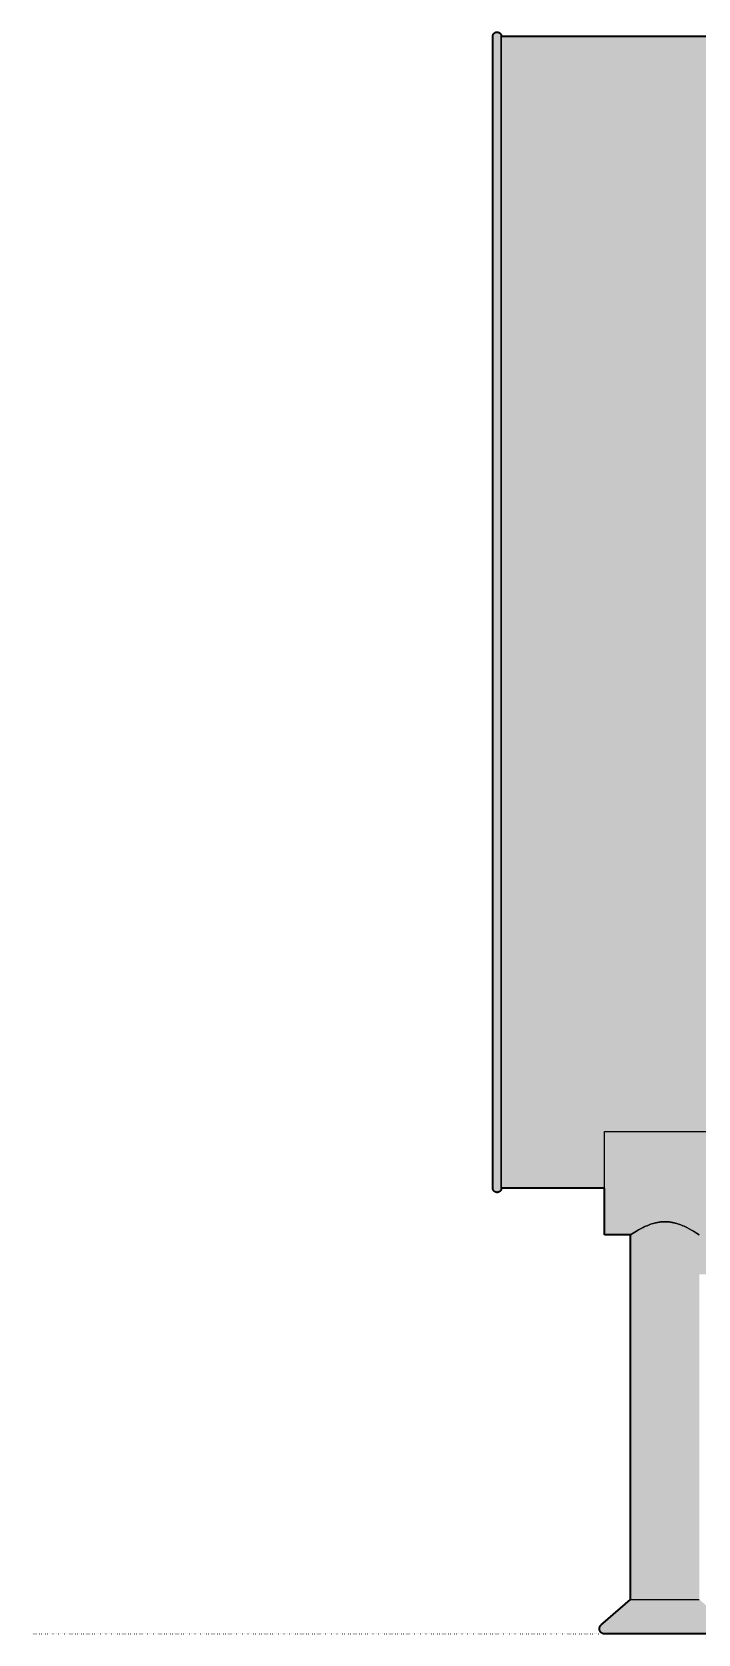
# Model space of a CAD drawing. Header units: millimetres. Extents: x 0 to 4454, y -1455 to 931.
# Drawn here: x 540 to 927, y -1447 to -516 of the extents above; entities that cross this region are included whole.
import ezdxf

# ---------------------------------------------------------------- set-up
doc = ezdxf.new("R2010")
doc.units = ezdxf.units.MM
doc.linetypes.add('Dots', pattern=[1, 0, -1])
doc.layers.add('Blocks', color=7, linetype='Continuous')
doc.layers.add('Blocks$Fill', color=7, linetype='Continuous', true_color=0xffffff)
for name, color, linetype, lineweight, true_color in [('Blocks$Inner', 7, 'Continuous', 25, 0x007f00), ('Blocks$Outline', 7, 'Continuous', 35, 0xff3f3f), ('Groud', 7, 'Dots', 25, 0x243775)]:
    doc.layers.add(name, color=color, linetype=linetype, lineweight=lineweight, true_color=true_color)

# ---------------------------------------------------------------- blocks, each defined once
blk = doc.blocks.new('Tomoto bed 90x200 Front')
at = {"layer": 'Blocks$Fill'}
blk.add_hatch(color=256, dxfattribs=at).paths.add_polyline_path([(1393.15, 931.23), (1393.23, 931.22), (1393.32, 931.22), (1393.41, 931.21), (1393.49, 931.2), (1393.58, 931.19), (1393.66, 931.17), (1393.75, 931.15), (1393.83, 931.13), (1393.91, 931.1), (1393.99, 931.08), (1394.07, 931.04), (1394.15, 931.01), (1394.23, 930.97), (1394.31, 930.94), (1394.38, 930.89), (1394.46, 930.85), (1394.53, 930.8), (1394.6, 930.75), (1394.67, 930.7), (1394.74, 930.65), (1394.8, 930.59), (1394.87, 930.53), (1394.93, 930.47), (1394.99, 930.41), (1395.04, 930.34), (1395.1, 930.27), (1395.15, 930.2), (1395.2, 930.13), (1395.25, 930.06), (1395.29, 929.99), (1395.33, 929.91), (1395.37, 929.84), (1395.41, 929.76), (1395.44, 929.68), (1395.47, 929.6), (1395.5, 929.52), (1395.53, 929.43), (1395.55, 929.35), (1395.57, 929.26), (1395.58, 929.18), (1395.6, 929.09), (1395.61, 929.01), (1395.62, 928.92), (1395.62, 928.84), (1395.62, 928.75), (1395.62, 928.25), (1395.62, 259.19), (1395.62, 259.1), (1395.62, 259.02), (1395.61, 258.93), (1395.6, 258.85), (1395.58, 258.76), (1395.57, 258.68), (1395.55, 258.6), (1395.53, 258.51), (1395.5, 258.43), (1395.48, 258.35), (1395.45, 258.27), (1395.41, 258.19), (1395.38, 258.12), (1395.34, 258.04), (1395.3, 257.96), (1395.26, 257.89), (1395.21, 257.82), (1395.16, 257.75), (1395.11, 257.68), (1395.06, 257.61), (1395.01, 257.55), (1394.95, 257.48), (1394.89, 257.42), (1394.83, 257.36), (1394.76, 257.3), (1394.7, 257.25), (1394.63, 257.2), (1394.56, 257.15), (1394.49, 257.1), (1394.42, 257.05), (1394.35, 257.01), (1394.27, 256.97), (1394.19, 256.93), (1394.12, 256.9), (1394.04, 256.86), (1393.96, 256.83), (1393.88, 256.81), (1393.8, 256.78), (1393.71, 256.76), (1393.63, 256.74), (1393.55, 256.73), (1393.46, 256.71), (1393.38, 256.7), (1393.29, 256.7), (1393.21, 256.69), (1393.12, 256.69), (1393.04, 256.69), (1392.95, 256.7), (1392.87, 256.7), (1392.78, 256.71), (1392.7, 256.73), (1392.61, 256.74), (1392.53, 256.76), (1392.45, 256.78), (1392.36, 256.81), (1392.28, 256.83), (1392.2, 256.86), (1392.13, 256.9), (1392.05, 256.93), (1391.97, 256.97), (1391.9, 257.01), (1391.82, 257.05), (1391.75, 257.1), (1391.68, 257.15), (1391.61, 257.2), (1391.54, 257.25), (1391.48, 257.3), (1391.41, 257.36), (1391.35, 257.42), (1391.29, 257.48), (1391.24, 257.55), (1391.18, 257.61), (1391.13, 257.68), (1391.08, 257.75), (1391.03, 257.82), (1390.99, 257.89), (1390.94, 257.96), (1390.9, 258.04), (1390.86, 258.12), (1390.83, 258.19), (1390.8, 258.27), (1390.77, 258.35), (1390.74, 258.43), (1390.71, 258.51), (1390.69, 258.6), (1390.67, 258.68), (1390.66, 258.76), (1390.64, 258.85), (1390.63, 258.93), (1390.63, 259.02), (1390.62, 259.1), (1390.62, 259.19), (1330.66, 259.19), (1330.66, 232), (1325.66, 232), (1315.66, 232), (1315.66, 20), (1331.49, 6.25), (1332.62, 5.26), (1332.7, 5.2), (1332.78, 5.12), (1332.85, 5.05), (1332.92, 4.97), (1332.99, 4.89), (1333.05, 4.81), (1333.11, 4.73), (1333.17, 4.64), (1333.23, 4.55), (1333.28, 4.46), (1333.33, 4.37), (1333.37, 4.28), (1333.42, 4.18), (1333.45, 4.09), (1333.49, 3.99), (1333.52, 3.89), (1333.55, 3.79), (1333.58, 3.69), (1333.6, 3.59), (1333.62, 3.49), (1333.63, 3.38), (1333.64, 3.28), (1333.65, 3.18), (1333.66, 3.07), (1333.66, 2.97), (1333.65, 2.86), (1333.65, 2.76), (1333.64, 2.66), (1333.62, 2.55), (1333.61, 2.45), (1333.59, 2.35), (1333.56, 2.25), (1333.53, 2.15), (1333.5, 2.05), (1333.47, 1.95), (1333.43, 1.85), (1333.39, 1.76), (1333.34, 1.66), (1333.3, 1.57), (1333.24, 1.48), (1333.19, 1.39), (1333.13, 1.31), (1333.07, 1.22), (1333.01, 1.14), (1332.94, 1.06), (1332.88, 0.98), (1332.8, 0.9), (1332.73, 0.83), (1332.65, 0.76), (1332.57, 0.69), (1332.49, 0.63), (1332.41, 0.57), (1332.33, 0.51), (1332.24, 0.45), (1332.15, 0.4), (1332.06, 0.35), (1331.96, 0.3), (1331.87, 0.26), (1331.77, 0.22), (1331.68, 0.18), (1331.58, 0.14), (1331.48, 0.11), (1331.38, 0.09), (1331.28, 0.06), (1331.18, 0.04), (1331.07, 0.03), (1330.97, 0.02), (1330.87, 0.01), (1330.76, 0), (1330.66, 0), (1330.65, 0), (1260.62, 0), (1260.52, 0), (1260.41, 0.01), (1260.31, 0.02), (1260.21, 0.03), (1260.1, 0.04), (1260, 0.06), (1259.9, 0.09), (1259.8, 0.11), (1259.7, 0.14), (1259.6, 0.18), (1259.5, 0.22), (1259.41, 0.26), (1259.31, 0.3), (1259.22, 0.35), (1259.13, 0.4), (1259.04, 0.45), (1258.95, 0.51), (1258.87, 0.57), (1258.79, 0.63), (1258.7, 0.69), (1258.63, 0.76), (1258.55, 0.83), (1258.47, 0.9), (1258.4, 0.98), (1258.33, 1.06), (1258.27, 1.14), (1258.21, 1.22), (1258.15, 1.31), (1258.09, 1.39), (1258.03, 1.48), (1257.98, 1.57), (1257.94, 1.66), (1257.89, 1.76), (1257.85, 1.85), (1257.81, 1.95), (1257.78, 2.05), (1257.74, 2.15), (1257.72, 2.25), (1257.69, 2.35), (1257.67, 2.45), (1257.65, 2.55), (1257.64, 2.66), (1257.63, 2.76), (1257.62, 2.86), (1257.62, 2.97), (1257.62, 3.07), (1257.63, 3.18), (1257.63, 3.28), (1257.65, 3.38), (1257.66, 3.49), (1257.68, 3.59), (1257.7, 3.69), (1257.73, 3.79), (1257.76, 3.89), (1257.79, 3.99), (1257.82, 4.09), (1257.86, 4.18), (1257.91, 4.28), (1257.95, 4.37), (1258, 4.46), (1258.05, 4.55), (1258.11, 4.64), (1258.17, 4.73), (1258.23, 4.81), (1258.29, 4.89), (1258.36, 4.97), (1258.43, 5.05), (1258.5, 5.12), (1258.58, 5.2), (1258.65, 5.26), (1259.79, 6.25), (1275.62, 20), (1275.65, 209), (387.61, 209), (387.61, 20), (387.65, 20), (403.48, 6.25), (404.62, 5.26), (404.69, 5.2), (404.77, 5.12), (404.84, 5.05), (404.91, 4.97), (404.98, 4.89), (405.04, 4.81), (405.1, 4.73), (405.16, 4.64), (405.22, 4.55), (405.27, 4.46), (405.32, 4.37), (405.36, 4.28), (405.41, 4.18), (405.45, 4.09), (405.48, 3.99), (405.51, 3.89), (405.54, 3.79), (405.57, 3.69), (405.59, 3.59), (405.61, 3.49), (405.62, 3.38), (405.64, 3.28), (405.64, 3.18), (405.65, 3.07), (405.65, 2.97), (405.65, 2.86), (405.64, 2.76), (405.63, 2.66), (405.62, 2.55), (405.6, 2.45), (405.58, 2.35), (405.55, 2.25), (405.52, 2.15), (405.49, 2.05), (405.46, 1.95), (405.42, 1.85), (405.38, 1.76), (405.33, 1.66), (405.29, 1.57), (405.24, 1.48), (405.18, 1.39), (405.12, 1.31), (405.06, 1.22), (405, 1.14), (404.94, 1.06), (404.87, 0.98), (404.79, 0.9), (404.72, 0.83), (404.64, 0.76), (404.57, 0.69), (404.48, 0.63), (404.4, 0.57), (404.32, 0.51), (404.23, 0.45), (404.14, 0.4), (404.05, 0.35), (403.96, 0.3), (403.86, 0.26), (403.77, 0.22), (403.67, 0.18), (403.57, 0.14), (403.47, 0.11), (403.37, 0.09), (403.27, 0.06), (403.17, 0.04), (403.06, 0.03), (402.96, 0.02), (402.86, 0.01), (402.75, 0), (402.65, 0), (332.61, 0), (332.61, 0), (332.51, 0), (332.4, 0.01), (332.3, 0.02), (332.2, 0.03), (332.09, 0.04), (331.99, 0.06), (331.89, 0.09), (331.79, 0.11), (331.69, 0.14), (331.59, 0.18), (331.5, 0.22), (331.4, 0.26), (331.31, 0.3), (331.21, 0.35), (331.12, 0.4), (331.03, 0.45), (330.94, 0.51), (330.86, 0.57), (330.78, 0.63), (330.69, 0.69), (330.62, 0.76), (330.54, 0.83), (330.47, 0.9), (330.39, 0.98), (330.33, 1.06), (330.26, 1.14), (330.2, 1.22), (330.14, 1.31), (330.08, 1.39), (330.02, 1.48), (329.97, 1.57), (329.93, 1.66), (329.88, 1.76), (329.84, 1.85), (329.8, 1.95), (329.77, 2.05), (329.74, 2.15), (329.71, 2.25), (329.68, 2.35), (329.66, 2.45), (329.65, 2.55), (329.63, 2.66), (329.62, 2.76), (329.62, 2.86), (329.61, 2.97), (329.61, 3.07), (329.62, 3.18), (329.62, 3.28), (329.64, 3.38), (329.65, 3.49), (329.67, 3.59), (329.69, 3.69), (329.72, 3.79), (329.75, 3.89), (329.78, 3.99), (329.82, 4.09), (329.85, 4.18), (329.9, 4.28), (329.94, 4.37), (329.99, 4.46), (330.04, 4.55), (330.1, 4.64), (330.16, 4.73), (330.22, 4.81), (330.28, 4.89), (330.35, 4.97), (330.42, 5.05), (330.49, 5.12), (330.57, 5.2), (330.64, 5.26), (331.78, 6.25), (347.61, 20), (347.61, 232), (337.61, 232), (332.61, 232), (332.61, 259.19), (272.65, 259.19), (272.65, 259.1), (272.64, 259.02), (272.64, 258.93), (272.63, 258.85), (272.61, 258.76), (272.6, 258.68), (272.58, 258.6), (272.56, 258.51), (272.53, 258.43), (272.5, 258.35), (272.47, 258.27), (272.44, 258.19), (272.41, 258.12), (272.37, 258.04), (272.33, 257.96), (272.28, 257.89), (272.24, 257.82), (272.19, 257.75), (272.14, 257.68), (272.09, 257.61), (272.03, 257.55), (271.98, 257.48), (271.92, 257.42), (271.86, 257.36), (271.79, 257.3), (271.73, 257.25), (271.66, 257.2), (271.59, 257.15), (271.52, 257.1), (271.45, 257.05), (271.37, 257.01), (271.3, 256.97), (271.22, 256.93), (271.14, 256.9), (271.07, 256.86), (270.99, 256.83), (270.9, 256.81), (270.82, 256.78), (270.74, 256.76), (270.66, 256.74), (270.57, 256.73), (270.49, 256.71), (270.4, 256.7), (270.32, 256.7), (270.23, 256.69), (270.15, 256.69), (270.06, 256.69), (269.98, 256.7), (269.89, 256.7), (269.81, 256.71), (269.72, 256.73), (269.64, 256.74), (269.56, 256.76), (269.47, 256.78), (269.39, 256.81), (269.31, 256.83), (269.23, 256.86), (269.15, 256.9), (269.07, 256.93), (269, 256.97), (268.92, 257.01), (268.85, 257.05), (268.78, 257.1), (268.71, 257.15), (268.64, 257.2), (268.57, 257.25), (268.51, 257.3), (268.44, 257.36), (268.38, 257.42), (268.32, 257.48), (268.26, 257.55), (268.21, 257.61), (268.16, 257.68), (268.11, 257.75), (268.06, 257.82), (268.01, 257.89), (267.97, 257.96), (267.93, 258.04), (267.89, 258.12), (267.86, 258.19), (267.82, 258.27), (267.79, 258.35), (267.77, 258.43), (267.74, 258.51), (267.72, 258.6), (267.7, 258.68), (267.68, 258.76), (267.67, 258.85), (267.66, 258.93), (267.65, 259.02), (267.65, 259.1), (267.65, 259.19), (267.65, 928.25), (267.65, 928.75), (267.65, 928.84), (267.65, 928.92), (267.66, 929.01), (267.67, 929.09), (267.69, 929.18), (267.7, 929.26), (267.72, 929.35), (267.74, 929.43), (267.77, 929.52), (267.8, 929.6), (267.83, 929.68), (267.86, 929.76), (267.9, 929.84), (267.94, 929.91), (267.98, 929.99), (268.02, 930.06), (268.07, 930.13), (268.12, 930.2), (268.17, 930.27), (268.23, 930.34), (268.28, 930.41), (268.34, 930.47), (268.4, 930.53), (268.47, 930.59), (268.53, 930.65), (268.6, 930.7), (268.67, 930.75), (268.74, 930.8), (268.81, 930.85), (268.89, 930.89), (268.96, 930.94), (269.04, 930.97), (269.12, 931.01), (269.2, 931.04), (269.28, 931.08), (269.36, 931.1), (269.44, 931.13), (269.52, 931.15), (269.61, 931.17), (269.69, 931.19), (269.78, 931.2), (269.86, 931.21), (269.95, 931.22), (270.04, 931.22), (270.12, 931.23), (270.21, 931.22), (270.3, 931.22), (270.38, 931.21), (270.47, 931.2), (270.55, 931.19), (270.64, 931.17), (270.72, 931.15), (270.81, 931.13), (270.89, 931.1), (270.97, 931.08), (271.05, 931.04), (271.13, 931.01), (271.21, 930.97), (271.29, 930.94), (271.36, 930.89), (271.43, 930.85), (271.51, 930.8), (271.58, 930.75), (271.65, 930.7), (271.71, 930.65), (271.78, 930.59), (271.84, 930.53), (271.9, 930.47), (271.96, 930.41), (272.02, 930.34), (272.07, 930.27), (272.13, 930.2), (272.18, 930.13), (272.22, 930.06), (272.27, 929.99), (272.31, 929.91), (272.35, 929.84), (272.38, 929.76), (272.42, 929.68), (272.45, 929.6), (272.48, 929.52), (272.5, 929.43), (272.52, 929.35), (272.54, 929.26), (272.56, 929.18), (272.57, 929.09), (272.58, 929.01), (272.59, 928.92), (272.6, 928.84), (272.6, 928.75), (1390.67, 928.75), (1390.67, 928.84), (1390.68, 928.92), (1390.69, 929.01), (1390.7, 929.09), (1390.71, 929.18), (1390.73, 929.26), (1390.75, 929.35), (1390.77, 929.43), (1390.79, 929.52), (1390.82, 929.6), (1390.85, 929.68), (1390.89, 929.76), (1390.92, 929.84), (1390.96, 929.91), (1391, 929.99), (1391.05, 930.06), (1391.09, 930.13), (1391.14, 930.2), (1391.2, 930.27), (1391.25, 930.34), (1391.31, 930.41), (1391.37, 930.47), (1391.43, 930.53), (1391.49, 930.59), (1391.56, 930.65), (1391.62, 930.7), (1391.69, 930.75), (1391.76, 930.8), (1391.83, 930.85), (1391.91, 930.89), (1391.98, 930.94), (1392.06, 930.97), (1392.14, 931.01), (1392.22, 931.04), (1392.3, 931.08), (1392.38, 931.1), (1392.46, 931.13), (1392.55, 931.15), (1392.63, 931.17), (1392.72, 931.19), (1392.8, 931.2), (1392.89, 931.21), (1392.97, 931.22), (1393.06, 931.22)], flags=0)
at = {"layer": 'Blocks$Inner'}
for points in [[(1390.67, 928.75), (272.6, 928.75), (272.6, 928.84), (272.59, 928.92), (272.58, 929.01), (272.57, 929.09), (272.56, 929.18), (272.54, 929.26), (272.52, 929.35), (272.5, 929.43), (272.48, 929.52), (272.45, 929.6), (272.42, 929.68), (272.38, 929.76), (272.35, 929.84), (272.31, 929.91), (272.27, 929.99), (272.22, 930.06), (272.18, 930.13), (272.13, 930.2), (272.07, 930.27), (272.02, 930.34), (271.96, 930.41), (271.9, 930.47), (271.84, 930.53), (271.78, 930.59), (271.71, 930.65), (271.65, 930.7), (271.58, 930.75), (271.51, 930.8), (271.43, 930.85), (271.36, 930.89), (271.29, 930.94), (271.21, 930.97), (271.13, 931.01), (271.05, 931.04), (270.97, 931.08), (270.89, 931.1), (270.81, 931.13), (270.72, 931.15), (270.64, 931.17), (270.55, 931.19), (270.47, 931.2), (270.38, 931.21), (270.3, 931.22), (270.21, 931.22), (270.12, 931.23), (270.04, 931.22), (269.95, 931.22), (269.86, 931.21), (269.78, 931.2), (269.69, 931.19), (269.61, 931.17), (269.52, 931.15), (269.44, 931.13), (269.36, 931.1), (269.28, 931.08), (269.2, 931.04), (269.12, 931.01), (269.04, 930.97), (268.96, 930.94), (268.89, 930.89), (268.81, 930.85), (268.74, 930.8), (268.67, 930.75), (268.6, 930.7), (268.53, 930.65), (268.47, 930.59), (268.4, 930.53), (268.34, 930.47), (268.28, 930.41), (268.23, 930.34), (268.17, 930.27), (268.12, 930.2), (268.07, 930.13), (268.02, 930.06), (267.98, 929.99), (267.94, 929.91), (267.9, 929.84), (267.86, 929.76), (267.83, 929.68), (267.8, 929.6), (267.77, 929.52), (267.74, 929.43), (267.72, 929.35), (267.7, 929.26), (267.69, 929.18), (267.67, 929.09), (267.66, 929.01), (267.65, 928.92), (267.65, 928.84), (267.65, 928.75), (267.65, 928.25), (267.65, 928.24), (267.65, 928.25)], [(332.61, 232), (337.61, 232), (332.61, 232), (332.61, 262), (332.61, 292), (1330.66, 292)], [(272.65, 259.19), (272.65, 259.1), (272.64, 259.02), (272.64, 258.93), (272.63, 258.85), (272.61, 258.76), (272.6, 258.68), (272.58, 258.6), (272.56, 258.51), (272.53, 258.43), (272.5, 258.35), (272.47, 258.27), (272.44, 258.19), (272.41, 258.12), (272.37, 258.04), (272.33, 257.96), (272.28, 257.89), (272.24, 257.82), (272.19, 257.75), (272.14, 257.68), (272.09, 257.61), (272.03, 257.55), (271.98, 257.48), (271.92, 257.42), (271.86, 257.36), (271.79, 257.3), (271.73, 257.25), (271.66, 257.2), (271.59, 257.15), (271.52, 257.1), (271.45, 257.05), (271.37, 257.01), (271.3, 256.97), (271.22, 256.93), (271.14, 256.9), (271.07, 256.86), (270.99, 256.83), (270.9, 256.81), (270.82, 256.78), (270.74, 256.76), (270.66, 256.74), (270.57, 256.73), (270.49, 256.71), (270.4, 256.7), (270.32, 256.7), (270.23, 256.69), (270.15, 256.69), (270.06, 256.69), (269.98, 256.7), (269.89, 256.7), (269.81, 256.71), (269.72, 256.73), (269.64, 256.74), (269.56, 256.76), (269.47, 256.78), (269.39, 256.81), (269.31, 256.83), (269.23, 256.86), (269.15, 256.9), (269.07, 256.93), (269, 256.97), (268.92, 257.01), (268.85, 257.05), (268.78, 257.1), (268.71, 257.15), (268.64, 257.2), (268.57, 257.25), (268.51, 257.3), (268.44, 257.36), (268.38, 257.42), (268.32, 257.48), (268.26, 257.55), (268.21, 257.61), (268.16, 257.68), (268.11, 257.75), (268.06, 257.82), (268.01, 257.89), (267.97, 257.96), (267.93, 258.04), (267.89, 258.12), (267.86, 258.19), (267.82, 258.27), (267.79, 258.35), (267.77, 258.43), (267.74, 258.51), (267.72, 258.6), (267.7, 258.68), (267.68, 258.76), (267.67, 258.85), (267.66, 258.93), (267.65, 259.02), (267.65, 259.1), (267.65, 259.02), (267.66, 258.93), (267.67, 258.85), (267.68, 258.76), (267.7, 258.68), (267.72, 258.6), (267.74, 258.51), (267.77, 258.43), (267.79, 258.35), (267.82, 258.27), (267.86, 258.19), (267.89, 258.12), (267.93, 258.04), (267.97, 257.96), (268.01, 257.89), (268.06, 257.82), (268.11, 257.75), (268.16, 257.68), (268.21, 257.61), (268.26, 257.55), (268.32, 257.48), (268.38, 257.42), (268.44, 257.36), (268.51, 257.3), (268.57, 257.25), (268.64, 257.2), (268.71, 257.15), (268.78, 257.1), (268.85, 257.05), (268.92, 257.01), (269, 256.97), (269.07, 256.93), (269.15, 256.9), (269.23, 256.86), (269.31, 256.83), (269.39, 256.81), (269.47, 256.78), (269.56, 256.76), (269.64, 256.74), (269.72, 256.73), (269.81, 256.71), (269.89, 256.7), (269.98, 256.7), (270.06, 256.69), (270.15, 256.69)], [(347.61, 20), (331.78, 6.25), (330.64, 5.26), (331.78, 6.25), (347.61, 20), (347.61, 232), (347.61, 20), (387.61, 20)], [(387.61, 232), (386.03, 233.03), (387.61, 232)]]:
    blk.add_lwpolyline(points, dxfattribs=at)
for points in [[(272.6, 926.85), (272.6, 259.19), (272.6, 926.85), (272.6, 928.75)], [(386.03, 233.03), (384.19, 234.16), (383.05, 234.83), (381.78, 235.53), (380.38, 236.25), (379.63, 236.62), (378.85, 236.97), (378.05, 237.32), (377.22, 237.66), (376.36, 237.99), (375.48, 238.3), (374.57, 238.58), (373.63, 238.84), (373.16, 238.96), (372.67, 239.07), (372.19, 239.18), (371.7, 239.27), (371.2, 239.35), (370.7, 239.43), (370.2, 239.49), (369.69, 239.54), (369.19, 239.58), (368.68, 239.61), (368.17, 239.63), (367.65, 239.64), (367.14, 239.63), (366.63, 239.62), (366.12, 239.59), (365.61, 239.55), (365.11, 239.5), (364.6, 239.44), (364.1, 239.37), (363.61, 239.28), (363.11, 239.19), (362.63, 239.09), (362.15, 238.98), (361.67, 238.86), (360.73, 238.6), (359.82, 238.32), (358.93, 238.01), (358.07, 237.69), (357.24, 237.35), (356.43, 237), (355.66, 236.64), (354.91, 236.28), (353.5, 235.56), (352.22, 234.85), (351.07, 234.18), (349.21, 233.04), (347.61, 232), (349.21, 233.04), (351.07, 234.18), (352.22, 234.85), (353.5, 235.56), (354.91, 236.28), (355.66, 236.64), (356.43, 237), (357.24, 237.35), (358.07, 237.69), (358.93, 238.01), (359.82, 238.32), (360.73, 238.6), (361.67, 238.86), (362.15, 238.98), (362.63, 239.09), (363.11, 239.19), (363.61, 239.28), (364.1, 239.37), (364.6, 239.44), (365.11, 239.5), (365.61, 239.55), (366.12, 239.59), (366.63, 239.62), (367.14, 239.63), (367.65, 239.64), (368.17, 239.63), (368.68, 239.61), (369.19, 239.58), (369.69, 239.54), (370.2, 239.49), (370.7, 239.43), (371.2, 239.35), (371.7, 239.27), (372.19, 239.18), (372.67, 239.07), (373.16, 238.96), (373.63, 238.84), (374.57, 238.58), (375.48, 238.3), (376.36, 237.99), (377.22, 237.66), (378.05, 237.32), (378.85, 236.97), (379.63, 236.62), (380.38, 236.25), (381.78, 235.53), (383.05, 234.83), (384.19, 234.16)], [(330.57, 5.2), (330.64, 5.26), (330.57, 5.2), (330.49, 5.12), (330.42, 5.05), (330.35, 4.97), (330.28, 4.89), (330.22, 4.81), (330.16, 4.73), (330.1, 4.64), (330.04, 4.55), (329.99, 4.46), (329.94, 4.37), (329.9, 4.28), (329.85, 4.18), (329.82, 4.09), (329.78, 3.99), (329.75, 3.89), (329.72, 3.79), (329.69, 3.69), (329.67, 3.59), (329.65, 3.49), (329.64, 3.38), (329.62, 3.28), (329.62, 3.18), (329.61, 3.07), (329.61, 2.97), (329.62, 2.86), (329.62, 2.76), (329.63, 2.66), (329.65, 2.55), (329.66, 2.45), (329.68, 2.35), (329.71, 2.25), (329.74, 2.15), (329.77, 2.05), (329.8, 1.95), (329.84, 1.85), (329.88, 1.76), (329.93, 1.66), (329.97, 1.57), (330.02, 1.48), (330.08, 1.39), (330.14, 1.31), (330.2, 1.22), (330.26, 1.14), (330.33, 1.06), (330.39, 0.98), (330.47, 0.9), (330.54, 0.83), (330.62, 0.76), (330.69, 0.69), (330.78, 0.63), (330.86, 0.57), (330.94, 0.51), (331.03, 0.45), (331.12, 0.4), (331.21, 0.35), (331.31, 0.3), (331.4, 0.26), (331.5, 0.22), (331.59, 0.18), (331.69, 0.14), (331.79, 0.11), (331.89, 0.09), (331.99, 0.06), (332.09, 0.04), (332.2, 0.03), (332.3, 0.02), (332.4, 0.01), (332.51, 0), (332.61, 0), (332.51, 0), (332.4, 0.01), (332.3, 0.02), (332.2, 0.03), (332.09, 0.04), (331.99, 0.06), (331.89, 0.09), (331.79, 0.11), (331.69, 0.14), (331.59, 0.18), (331.5, 0.22), (331.4, 0.26), (331.31, 0.3), (331.21, 0.35), (331.12, 0.4), (331.03, 0.45), (330.94, 0.51), (330.86, 0.57), (330.78, 0.63), (330.69, 0.69), (330.62, 0.76), (330.54, 0.83), (330.47, 0.9), (330.39, 0.98), (330.33, 1.06), (330.26, 1.14), (330.2, 1.22), (330.14, 1.31), (330.08, 1.39), (330.02, 1.48), (329.97, 1.57), (329.93, 1.66), (329.88, 1.76), (329.84, 1.85), (329.8, 1.95), (329.77, 2.05), (329.74, 2.15), (329.71, 2.25), (329.68, 2.35), (329.66, 2.45), (329.65, 2.55), (329.63, 2.66), (329.62, 2.76), (329.62, 2.86), (329.61, 2.97), (329.61, 3.07), (329.62, 3.18), (329.62, 3.28), (329.64, 3.38), (329.65, 3.49), (329.67, 3.59), (329.69, 3.69), (329.72, 3.79), (329.75, 3.89), (329.78, 3.99), (329.82, 4.09), (329.85, 4.18), (329.9, 4.28), (329.94, 4.37), (329.99, 4.46), (330.04, 4.55), (330.1, 4.64), (330.16, 4.73), (330.22, 4.81), (330.28, 4.89), (330.35, 4.97), (330.42, 5.05), (330.49, 5.12)], [(402.65, 0), (332.61, 0), (332.61, 0), (332.61, 0)]]:
    blk.add_lwpolyline(points, close=True, dxfattribs=at)
for points in [[(267.65, 928.25, 0), (267.65, 259.19, 0)], [(267.65, 259.1, 0), (267.65, 259.19, 0)], [(332.61, 259.19, 0), (272.6, 259.19, 0)], [(337.61, 232, 0), (347.61, 232, 0)]]:
    blk.add_polyline3d(points, close=True, dxfattribs=at)
at = {"layer": 'Blocks$Outline'}
for points in [[(267.65, 928.92), (267.66, 929.01)], [(267.65, 928.84), (267.65, 928.92)], [(267.65, 928.75), (267.65, 928.84)], [(267.65, 928.25), (267.65, 928.75)], [(267.65, 259.19), (267.65, 928.25)], [(267.66, 929.01), (267.67, 929.09)], [(267.67, 929.09), (267.69, 929.18)], [(267.69, 929.18), (267.7, 929.26)], [(267.7, 929.26), (267.72, 929.35)], [(267.72, 929.35), (267.74, 929.43)], [(267.74, 929.43), (267.77, 929.52)], [(267.77, 929.52), (267.8, 929.6)], [(267.8, 929.6), (267.83, 929.68)], [(267.83, 929.68), (267.86, 929.76)], [(267.86, 929.76), (267.9, 929.84)], [(267.9, 929.84), (267.94, 929.91)], [(267.94, 929.91), (267.98, 929.99)], [(267.98, 929.99), (268.02, 930.06)], [(268.02, 930.06), (268.07, 930.13)], [(268.07, 930.13), (268.12, 930.2)], [(268.12, 930.2), (268.17, 930.27)], [(268.17, 930.27), (268.23, 930.34)], [(268.23, 930.34), (268.28, 930.41)], [(268.28, 930.41), (268.34, 930.47)], [(268.34, 930.47), (268.4, 930.53)], [(268.4, 930.53), (268.47, 930.59)], [(268.47, 930.59), (268.53, 930.65)], [(268.53, 930.65), (268.6, 930.7)], [(268.6, 930.7), (268.67, 930.75)], [(268.67, 930.75), (268.74, 930.8)], [(268.74, 930.8), (268.81, 930.85)], [(268.81, 930.85), (268.89, 930.89)], [(268.89, 930.89), (268.96, 930.94)], [(268.96, 930.94), (269.04, 930.97)], [(269.04, 930.97), (269.12, 931.01)], [(269.12, 931.01), (269.2, 931.04)], [(269.2, 931.04), (269.28, 931.08)], [(269.28, 931.08), (269.36, 931.1)], [(269.36, 931.1), (269.44, 931.13)], [(269.44, 931.13), (269.52, 931.15)], [(269.52, 931.15), (269.61, 931.17)], [(269.61, 931.17), (269.69, 931.19)], [(269.69, 931.19), (269.78, 931.2)], [(269.78, 931.2), (269.86, 931.21)], [(269.86, 931.21), (269.95, 931.22)], [(269.95, 931.22), (270.04, 931.22)], [(270.04, 931.22), (270.12, 931.23)], [(270.12, 931.23), (270.21, 931.22)], [(270.21, 931.22), (270.3, 931.22)], [(270.3, 931.22), (270.38, 931.21)], [(270.38, 931.21), (270.47, 931.2)], [(270.47, 931.2), (270.55, 931.19)], [(270.55, 931.19), (270.64, 931.17)], [(270.64, 931.17), (270.72, 931.15)], [(270.72, 931.15), (270.81, 931.13)], [(270.81, 931.13), (270.89, 931.1)], [(270.89, 931.1), (270.97, 931.08)], [(270.97, 931.08), (271.05, 931.04)], [(271.05, 931.04), (271.13, 931.01)], [(271.13, 931.01), (271.21, 930.97)], [(271.21, 930.97), (271.29, 930.94)], [(271.29, 930.94), (271.36, 930.89)], [(271.36, 930.89), (271.43, 930.85)], [(271.43, 930.85), (271.51, 930.8)], [(271.51, 930.8), (271.58, 930.75)], [(271.58, 930.75), (271.65, 930.7)], [(271.65, 930.7), (271.71, 930.65)], [(271.71, 930.65), (271.78, 930.59)], [(271.78, 930.59), (271.84, 930.53)], [(271.84, 930.53), (271.9, 930.47)], [(271.9, 930.47), (271.96, 930.41)], [(271.96, 930.41), (272.02, 930.34)], [(272.02, 930.34), (272.07, 930.27)], [(272.07, 930.27), (272.13, 930.2)], [(272.13, 930.2), (272.18, 930.13)], [(272.18, 930.13), (272.22, 930.06)], [(272.22, 930.06), (272.27, 929.99)], [(272.27, 929.99), (272.31, 929.91)], [(272.31, 929.91), (272.35, 929.84)], [(272.35, 929.84), (272.38, 929.76)], [(272.38, 929.76), (272.42, 929.68)], [(272.42, 929.68), (272.45, 929.6)], [(272.45, 929.6), (272.48, 929.52)], [(272.48, 929.52), (272.5, 929.43)], [(272.5, 929.43), (272.52, 929.35)], [(272.52, 929.35), (272.54, 929.26)], [(272.54, 929.26), (272.56, 929.18)], [(272.56, 929.18), (272.57, 929.09)], [(272.57, 929.09), (272.58, 929.01)], [(272.58, 929.01), (272.59, 928.92)], [(272.59, 928.92), (272.6, 928.84)], [(272.6, 928.84), (272.6, 928.75)], [(272.6, 928.75), (1390.67, 928.75)], [(267.65, 259.1), (267.65, 259.19)], [(267.65, 259.02), (267.65, 259.1)], [(267.66, 258.93), (267.65, 259.02)], [(267.67, 258.85), (267.66, 258.93)], [(267.68, 258.76), (267.67, 258.85)], [(267.7, 258.68), (267.68, 258.76)], [(267.72, 258.6), (267.7, 258.68)], [(267.74, 258.51), (267.72, 258.6)], [(267.77, 258.43), (267.74, 258.51)], [(267.79, 258.35), (267.77, 258.43)], [(267.82, 258.27), (267.79, 258.35)], [(267.86, 258.19), (267.82, 258.27)], [(267.89, 258.12), (267.86, 258.19)], [(267.93, 258.04), (267.89, 258.12)], [(267.97, 257.96), (267.93, 258.04)], [(268.01, 257.89), (267.97, 257.96)], [(268.06, 257.82), (268.01, 257.89)], [(268.11, 257.75), (268.06, 257.82)], [(268.16, 257.68), (268.11, 257.75)], [(268.21, 257.61), (268.16, 257.68)], [(268.26, 257.55), (268.21, 257.61)], [(268.32, 257.48), (268.26, 257.55)], [(268.38, 257.42), (268.32, 257.48)], [(268.44, 257.36), (268.38, 257.42)], [(268.51, 257.3), (268.44, 257.36)], [(268.57, 257.25), (268.51, 257.3)], [(268.64, 257.2), (268.57, 257.25)], [(268.71, 257.15), (268.64, 257.2)], [(268.78, 257.1), (268.71, 257.15)], [(268.85, 257.05), (268.78, 257.1)], [(268.92, 257.01), (268.85, 257.05)], [(269, 256.97), (268.92, 257.01)], [(269.07, 256.93), (269, 256.97)], [(269.15, 256.9), (269.07, 256.93)], [(269.23, 256.86), (269.15, 256.9)], [(269.31, 256.83), (269.23, 256.86)], [(269.39, 256.81), (269.31, 256.83)], [(269.47, 256.78), (269.39, 256.81)], [(269.56, 256.76), (269.47, 256.78)], [(269.64, 256.74), (269.56, 256.76)], [(269.72, 256.73), (269.64, 256.74)], [(269.81, 256.71), (269.72, 256.73)], [(269.89, 256.7), (269.81, 256.71)], [(269.98, 256.7), (269.89, 256.7)], [(270.06, 256.69), (269.98, 256.7)], [(270.15, 256.69), (270.06, 256.69)], [(270.23, 256.69), (270.15, 256.69)], [(270.32, 256.7), (270.23, 256.69)], [(270.4, 256.7), (270.32, 256.7)], [(270.49, 256.71), (270.4, 256.7)], [(270.57, 256.73), (270.49, 256.71)], [(270.66, 256.74), (270.57, 256.73)], [(270.74, 256.76), (270.66, 256.74)], [(270.82, 256.78), (270.74, 256.76)], [(270.9, 256.81), (270.82, 256.78)], [(270.99, 256.83), (270.9, 256.81)], [(271.07, 256.86), (270.99, 256.83)], [(271.14, 256.9), (271.07, 256.86)], [(271.22, 256.93), (271.14, 256.9)], [(271.3, 256.97), (271.22, 256.93)], [(271.37, 257.01), (271.3, 256.97)], [(271.45, 257.05), (271.37, 257.01)], [(271.52, 257.1), (271.45, 257.05)], [(271.59, 257.15), (271.52, 257.1)], [(271.66, 257.2), (271.59, 257.15)], [(271.73, 257.25), (271.66, 257.2)], [(271.79, 257.3), (271.73, 257.25)], [(271.86, 257.36), (271.79, 257.3)], [(271.92, 257.42), (271.86, 257.36)], [(271.98, 257.48), (271.92, 257.42)], [(272.03, 257.55), (271.98, 257.48)], [(272.09, 257.61), (272.03, 257.55)], [(272.14, 257.68), (272.09, 257.61)], [(272.19, 257.75), (272.14, 257.68)], [(272.24, 257.82), (272.19, 257.75)], [(272.28, 257.89), (272.24, 257.82)], [(272.33, 257.96), (272.28, 257.89)], [(272.37, 258.04), (272.33, 257.96)], [(272.41, 258.12), (272.37, 258.04)], [(272.44, 258.19), (272.41, 258.12)], [(272.47, 258.27), (272.44, 258.19)], [(272.5, 258.35), (272.47, 258.27)], [(272.53, 258.43), (272.5, 258.35)], [(272.56, 258.51), (272.53, 258.43)], [(272.58, 258.6), (272.56, 258.51)], [(272.6, 258.68), (272.58, 258.6)], [(272.61, 258.76), (272.6, 258.68)], [(272.63, 258.85), (272.61, 258.76)], [(272.64, 258.93), (272.63, 258.85)], [(272.65, 259.1), (272.64, 259.02)], [(272.64, 259.02), (272.64, 258.93)], [(332.61, 259.19), (272.65, 259.19)], [(272.65, 259.19), (272.65, 259.1)], [(332.61, 232), (332.61, 259.19)], [(337.61, 232), (332.61, 232)], [(347.61, 232), (337.61, 232)], [(347.61, 20), (347.61, 232)], [(331.78, 6.25), (347.61, 20)], [(329.61, 3.07), (329.62, 3.18)], [(329.61, 2.97), (329.61, 3.07)], [(329.62, 2.86), (329.61, 2.97)], [(329.62, 3.28), (329.64, 3.38)], [(329.62, 3.18), (329.62, 3.28)], [(329.62, 2.76), (329.62, 2.86)], [(329.63, 2.66), (329.62, 2.76)], [(329.65, 2.55), (329.63, 2.66)], [(329.64, 3.38), (329.65, 3.49)], [(329.65, 3.49), (329.67, 3.59)], [(329.66, 2.45), (329.65, 2.55)], [(329.68, 2.35), (329.66, 2.45)], [(329.67, 3.59), (329.69, 3.69)], [(329.71, 2.25), (329.68, 2.35)], [(329.69, 3.69), (329.72, 3.79)], [(329.74, 2.15), (329.71, 2.25)], [(329.72, 3.79), (329.75, 3.89)], [(329.77, 2.05), (329.74, 2.15)], [(329.75, 3.89), (329.78, 3.99)], [(329.8, 1.95), (329.77, 2.05)], [(329.78, 3.99), (329.82, 4.09)], [(329.84, 1.85), (329.8, 1.95)], [(329.82, 4.09), (329.85, 4.18)], [(329.88, 1.76), (329.84, 1.85)], [(329.85, 4.18), (329.9, 4.28)], [(329.93, 1.66), (329.88, 1.76)], [(329.9, 4.28), (329.94, 4.37)], [(329.97, 1.57), (329.93, 1.66)], [(329.94, 4.37), (329.99, 4.46)], [(330.02, 1.48), (329.97, 1.57)], [(329.99, 4.46), (330.04, 4.55)], [(330.08, 1.39), (330.02, 1.48)], [(330.04, 4.55), (330.1, 4.64)], [(330.14, 1.31), (330.08, 1.39)], [(330.1, 4.64), (330.16, 4.73)], [(330.2, 1.22), (330.14, 1.31)], [(330.16, 4.73), (330.22, 4.81)], [(330.26, 1.14), (330.2, 1.22)], [(330.22, 4.81), (330.28, 4.89)], [(330.33, 1.06), (330.26, 1.14)], [(330.28, 4.89), (330.35, 4.97)], [(330.39, 0.98), (330.33, 1.06)], [(330.35, 4.97), (330.42, 5.05)], [(330.47, 0.9), (330.39, 0.98)], [(330.42, 5.05), (330.49, 5.12)], [(330.54, 0.83), (330.47, 0.9)], [(330.49, 5.12), (330.57, 5.2)], [(330.62, 0.76), (330.54, 0.83)], [(330.57, 5.2), (330.64, 5.26)], [(330.69, 0.69), (330.62, 0.76)], [(330.64, 5.26), (331.78, 6.25)], [(330.78, 0.63), (330.69, 0.69)], [(330.86, 0.57), (330.78, 0.63)], [(330.94, 0.51), (330.86, 0.57)], [(331.03, 0.45), (330.94, 0.51)], [(331.12, 0.4), (331.03, 0.45)], [(331.21, 0.35), (331.12, 0.4)], [(331.31, 0.3), (331.21, 0.35)], [(331.4, 0.26), (331.31, 0.3)], [(331.5, 0.22), (331.4, 0.26)], [(331.59, 0.18), (331.5, 0.22)], [(331.69, 0.14), (331.59, 0.18)], [(331.79, 0.11), (331.69, 0.14)], [(331.89, 0.09), (331.79, 0.11)], [(331.99, 0.06), (331.89, 0.09)], [(332.09, 0.04), (331.99, 0.06)], [(332.2, 0.03), (332.09, 0.04)], [(332.3, 0.02), (332.2, 0.03)], [(332.4, 0.01), (332.3, 0.02)], [(332.51, 0), (332.4, 0.01)], [(332.61, 0), (332.51, 0)], [(402.65, 0), (332.61, 0)], [(332.61, 0), (332.61, 0)]]:
    blk.add_lwpolyline(points, dxfattribs=at)

msp = doc.modelspace()

# ---------------------------------------------------------------- linework, layer by layer
at = {"layer": 'Groud'}
msp.add_lwpolyline([(540.05, -1446.86), (2203.32, -1446.86)], dxfattribs=at)

# ---------------------------------------------------------------- block references
at = {"layer": 'Blocks'}
msp.add_blockref('Tomoto bed 90x200 Front', (540.05, -1446.86), dxfattribs=at)

doc.saveas('drawing.dxf')
